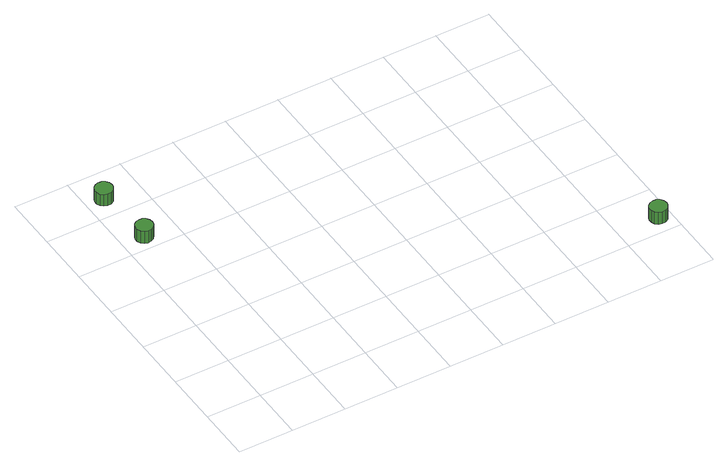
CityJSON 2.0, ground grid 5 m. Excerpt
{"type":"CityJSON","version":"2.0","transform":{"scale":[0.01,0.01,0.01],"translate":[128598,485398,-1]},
"CityObjects":{
"tree1":{"type":"SolitaryVegetationObject","attributes":{"function":"something"},"geometry":[{"type":"MultiSurface","lod":"1","boundaries":[[[0,1,2,3,4,5,6,7,8,9,10,11,12,13,14]],[[15,16,17,18,19,20,21,22,23,24,25,26,27,28,29]],[[0,29,28,1]],[[1,28,27,2]],[[2,27,26,3]],[[3,26,25,4]],[[4,25,24,5]],[[5,24,23,6]],[[6,23,22,7]],[[7,22,21,8]],[[8,21,20,9]],[[9,20,19,10]],[[10,19,18,11]],[[11,18,17,12]],[[12,17,16,13]],[[13,16,15,14]],[[14,15,29,0]]]}]},
"tree2":{"type":"SolitaryVegetationObject","attributes":{"function":"something"},"geometry":[{"type":"MultiSurface","lod":"1","boundaries":[[[30,31,32,33,34,35,36,37,38,39,40,41,42,43,44]],[[45,46,47,48,49,50,51,52,53,54,55,56,57,58,59]],[[30,59,58,31]],[[31,58,57,32]],[[32,57,56,33]],[[33,56,55,34]],[[34,55,54,35]],[[35,54,53,36]],[[36,53,52,37]],[[37,52,51,38]],[[38,51,50,39]],[[39,50,49,40]],[[40,49,48,41]],[[41,48,47,42]],[[42,47,46,43]],[[43,46,45,44]],[[44,45,59,30]]]}]},
"tree3":{"type":"SolitaryVegetationObject","attributes":{"function":"something"},"geometry":[{"type":"MultiSurface","lod":"1","boundaries":[[[60,61,62,63,64,65,66,67,68,69,70,71,72,73,74]],[[75,76,77,78,79,80,81,82,83,84,85,86,87,88,89]],[[60,89,88,61]],[[61,88,87,62]],[[62,87,86,63]],[[63,86,85,64]],[[64,85,84,65]],[[65,84,83,66]],[[66,83,82,67]],[[67,82,81,68]],[[68,81,80,69]],[[69,80,79,70]],[[70,79,78,71]],[[71,78,77,72]],[[72,77,76,73]],[[73,76,75,74]],[[74,75,89,60]]]}]}
},
"vertices":[
[272,2121,241],[265,2153,241],[246,2180,241],[217,2197,241],[184,2200,241],[152,2190,241],[128,2168,241],[114,2138,241],[114,2104,241],[128,2074,241],[152,2052,241],[184,2042,241],[217,2045,241],[246,2062,241],[265,2088,241],[265,2088,112],[246,2062,112],[217,2045,112],[184,2042,112],[152,2052,112],[128,2074,112],[114,2104,112],[114,2138,112],[128,2168,112],[152,2190,112],[184,2200,112],[217,2197,112],[246,2180,112],[265,2153,112],[272,2121,112],
[243,2700,216],[236,2733,216],[216,2760,216],[187,2777,216],[153,2781,216],[121,2770,216],[96,2748,216],[82,2717,216],[82,2683,216],[96,2652,216],[121,2629,216],[153,2619,216],[187,2622,216],[216,2639,216],[236,2667,216],[236,2667,92],[216,2639,92],[187,2622,92],[153,2619,92],[121,2629,92],[96,2652,92],[82,2683,92],[82,2717,92],[96,2748,92],[121,2770,92],[153,2781,92],[187,2777,92],[216,2760,92],[236,2733,92],[243,2700,92],
[3940,132,260],[3933,164,260],[3914,191,260],[3885,208,260],[3852,211,260],[3821,201,260],[3796,179,260],[3783,149,260],[3783,115,260],[3796,85,260],[3821,63,260],[3852,53,260],[3885,56,260],[3914,73,260],[3933,99,260],[3933,99,131],[3914,73,131],[3885,56,131],[3852,53,131],[3821,63,131],[3796,85,131],[3783,115,131],[3783,149,131],[3796,179,131],[3821,201,131],[3852,211,131],[3885,208,131],[3914,191,131],[3933,164,131],[3940,132,131]
]}
